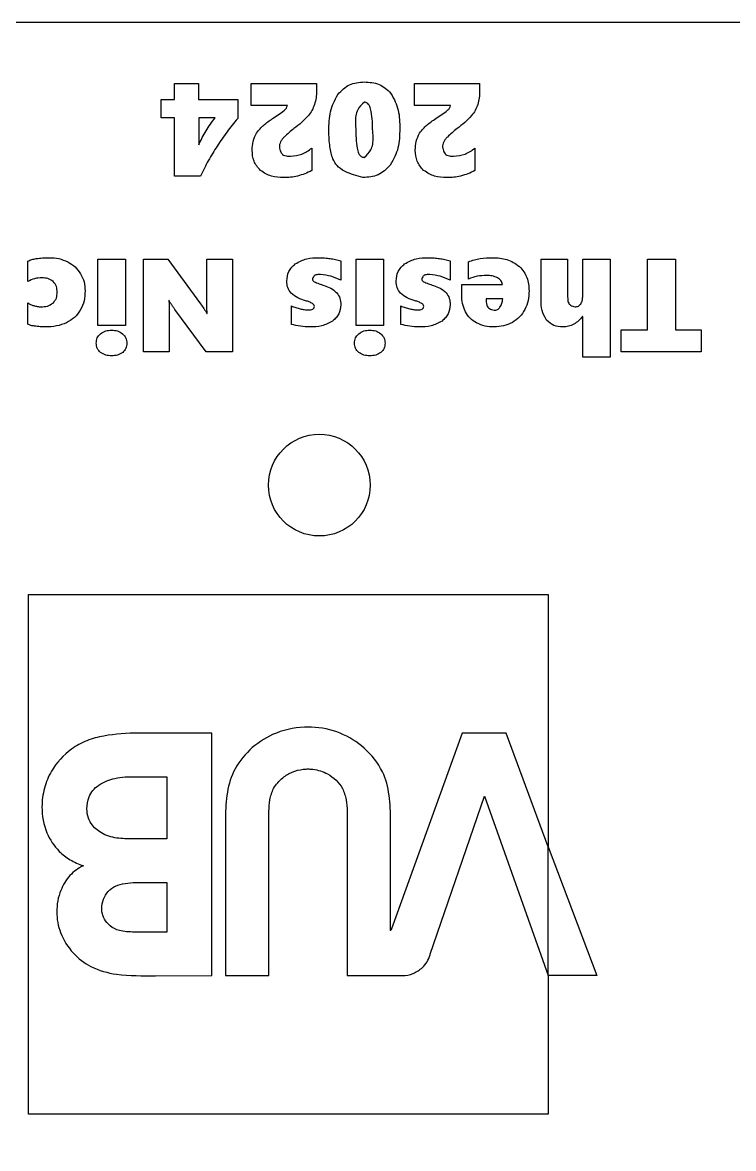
# Model space of a CAD drawing. Header units: millimetres. Extents: x -150 to 150, y -150 to 150.
# Drawn here: x -16 to 22.4, y 89.1 to 150 of the extents above; entities that cross this region are included whole.
import ezdxf

# ---------------------------------------------------------------- set-up
doc = ezdxf.new("R2010")
doc.units = ezdxf.units.MM
doc.layers.get('0').update_dxf_attribs({"linetype": 'CONTINUOUS'})

msp = doc.modelspace()

# ---------------------------------------------------------------- linework, layer by layer
for p, q in [((-7.833, 145.844), (-7.833, 146.701)), ((-7.833, 146.701), (-6.526, 146.701)), ((-6.526, 146.701), (-6.526, 145.844)), ((-3.678, 146.701), (-0.156, 146.701)), ((-3.678, 145.509), (-3.678, 146.701)), ((-0.156, 146.701), (-0.156, 146.3)), ((5.141, 146.701), (8.663, 146.701)), ((5.141, 145.509), (5.141, 146.701)), ((8.663, 146.701), (8.663, 146.3)), ((-8.545, 144.853), (-8.545, 145.844)), ((-8.545, 145.844), (-7.833, 145.844)), ((-6.526, 145.844), (-4.409, 145.844)), ((-4.409, 145.844), (-4.409, 144.815)), ((-1.725, 145.509), (-3.678, 145.509)), ((7.094, 145.509), (5.141, 145.509)), ((-7.837, 144.853), (-8.545, 144.853)), ((-7.837, 141.701), (-7.837, 144.853)), ((-5.64, 144.853), (-6.522, 144.853)), ((-6.522, 144.853), (-6.522, 143.389)), ((-0.407, 143.211), (-0.407, 141.994)), ((8.412, 143.211), (8.412, 141.994)), ((-6.418, 141.701), (-7.837, 141.701)), ((-15.761, 136.004), (-15.761, 137.102)), ((-9.508, 137.203), (-8.186, 137.203)), ((-9.508, 132.203), (-9.508, 137.203)), ((-8.186, 137.203), (-6.422, 134.791)), ((-6.087, 135.104), (-6.087, 137.203)), ((-6.087, 137.203), (-4.692, 137.203)), ((-4.692, 137.203), (-4.692, 132.203)), ((1.16, 137.123), (1.16, 136.081)), ((7.071, 137.123), (7.071, 136.081)), ((8.054, 136.133), (8.054, 137.074)), ((11.982, 137.203), (13.419, 137.203)), ((11.982, 135.01), (11.982, 137.203)), ((13.419, 137.203), (13.419, 135.167)), ((14.235, 135.174), (14.235, 137.203)), ((14.235, 137.203), (15.72, 137.203)), ((15.72, 137.203), (15.72, 131.917)), ((7.694, 135.84), (9.902, 135.84)), ((7.694, 135.282), (7.694, 135.84)), ((-15.761, 133.696), (-15.761, 134.853)), ((-8.12, 134.975), (-8.134, 134.975)), ((-6.115, 132.203), (-7.806, 134.498)), ((-1.511, 133.682), (-1.511, 134.682)), ((4.401, 133.682), (4.401, 134.682)), ((9.909, 135.062), (9.009, 135.062)), ((-8.113, 134.445), (-8.113, 132.203)), ((-6.08, 134.274), (-6.066, 134.274)), ((14.235, 134.118), (14.221, 134.118)), ((14.235, 131.917), (14.235, 134.118)), ((-8.113, 132.203), (-9.508, 132.203)), ((-4.692, 132.203), (-6.115, 132.203)), ((15.72, 131.917), (14.235, 131.917)), ((-5.803, 111.601), (-9.757, 111.601)), ((-5.805, 98.49), (-5.803, 111.601)), ((-0.612, 111.923), (-0.613, 111.923)), ((7.721, 111.596), (3.894, 101.013)), ((10.089, 111.596), (7.721, 111.596)), ((12.362, 105.442), (10.089, 111.596)), ((-0.613, 109.657), (-0.612, 109.657)), ((-0.612, 109.657), (-0.612, 109.657)), ((-9.916, 109.24), (-8.243, 109.239)), ((-8.243, 109.239), (-8.243, 105.886)), ((5.998, 99.643), (8.92, 108.18)), ((8.92, 108.18), (8.93, 108.18)), ((8.93, 108.18), (12.362, 98.49)), ((-2.726, 98.49), (-2.726, 107.354)), ((1.501, 107.354), (1.501, 98.49)), ((-5.073, 106.854), (-5.073, 98.49)), ((3.848, 100.931), (3.848, 106.854)), ((-8.243, 105.886), (-9.97, 105.886)), ((12.362, 102.835), (12.362, 105.442)), ((-9.366, 103.525), (-8.243, 103.528)), ((-8.243, 103.528), (-8.243, 100.843)), ((12.362, 101.097), (12.362, 102.835)), ((12.362, 98.49), (12.362, 101.097)), ((-8.243, 100.843), (-9.348, 100.845)), ((3.867, 100.931), (3.848, 100.931)), ((3.894, 101.013), (3.867, 100.931)), ((-8.851, 98.485), (-5.805, 98.49)), ((-5.073, 98.49), (-2.726, 98.49)), ((1.501, 98.49), (3.749, 98.49)), ((3.749, 98.49), (4.482, 98.49))]:
    msp.add_line(p, q)
msp.add_lwpolyline([(91.525, -150, 0.198912), (119.81, -138.284), (138.284, -119.81, 0.198912), (150, -91.525), (150, 91.525, 0.198912), (138.284, 119.81), (119.81, 138.284, 0.198912), (91.525, 150), (-91.525, 150, 0.198912), (-119.81, 138.284), (-138.284, 119.81, 0.198912), (-150, 91.525), (-150, -91.525, 0.198912), (-138.284, -119.81), (-119.81, -138.284, 0.198912), (-91.525, -150)], format="xyb", close=True)
for points in [[(-11.972, 137.203), (-10.486, 137.203), (-10.486, 133.633), (-11.972, 133.633)], [(1.985, 137.203), (3.471, 137.203), (3.471, 133.633), (1.985, 133.633)], [(16.315, 133.382), (17.731, 133.382), (17.731, 137.203), (19.244, 137.203), (19.244, 133.382), (20.642, 133.382), (20.642, 132.203), (16.315, 132.203)], [(12.362, 98.49), (12.362, 98.49), (12.362, 91), (-15.727, 91), (-15.727, 119.09), (12.362, 119.09), (12.362, 105.445), (15, 98.49)]]:
    msp.add_lwpolyline(points, close=True)
msp.add_circle((0, 125), 2.75)
for centre, radius, start, end in [((-0.611, 107.186), 4.737, 90.02272, 92.36627), ((-0.614, 107.185), 4.738, 87.634, 89.97749)]:
    msp.add_arc(centre, radius, start, end)
for points, knots in [([(1.002, 146.117), (1.209, 146.333), (1.391, 146.523), (1.871, 146.743), (2.152, 146.766), (2.433, 146.788)], [0, 0, 0, 0, 0.0895979, 0.0895979, 0.1789702, 0.1789702, 0.1789702, 0.1789702]), ([(2.433, 146.788), (2.711, 146.771), (2.989, 146.753), (3.473, 146.553), (3.653, 146.38), (3.872, 146.171)], [0, 0, 0, 0, 0.083502, 0.083502, 0.1675651, 0.1675651, 0.1675651, 0.1675651]), ([(-0.156, 146.3), (-0.159, 146.175), (-0.162, 146.05), (-0.196, 145.802), (-0.225, 145.693), (-0.261, 145.561)], [0, 0, 0, 0, 0.03760776, 0.03760776, 0.07548677, 0.07548677, 0.07548677, 0.07548677]), ([(0.512, 144.159), (0.52, 144.506), (0.528, 144.852), (0.683, 145.514), (0.82, 145.773), (1.002, 146.117)], [0, 0, 0, 0, 0.103862, 0.103862, 0.2099799, 0.2099799, 0.2099799, 0.2099799]), ([(3.872, 146.171), (4.053, 145.834), (4.186, 145.586), (4.336, 144.937), (4.342, 144.599), (4.347, 144.261)], [0, 0, 0, 0, 0.1149601, 0.1149601, 0.2267533, 0.2267533, 0.2267533, 0.2267533]), ([(8.663, 146.3), (8.66, 146.175), (8.657, 146.05), (8.623, 145.802), (8.594, 145.693), (8.558, 145.561)], [0, 0, 0, 0, 0.03760767, 0.03760767, 0.0754866, 0.0754866, 0.0754866, 0.0754866]), ([(-1.888, 145.263), (-1.85, 145.297), (-1.812, 145.332), (-1.754, 145.414), (-1.742, 145.453), (-1.725, 145.509)], [0, 0, 0, 0, 0.01535719, 0.01535719, 0.03159296, 0.03159296, 0.03159296, 0.03159296]), ([(-0.261, 145.561), (-0.304, 145.452), (-0.344, 145.35), (-0.454, 145.153), (-0.522, 145.063), (-0.591, 144.972)], [0, 0, 0, 0, 0.03522178, 0.03522178, 0.07042025, 0.07042025, 0.07042025, 0.07042025]), ([(2.433, 145.701), (2.283, 145.559), (2.156, 145.439), (2.019, 145.183), (1.986, 145.075), (1.926, 144.716), (1.951, 144.438), (1.976, 144.159)], [0, 0, 0, 0, 0.0619294, 0.0619294, 0.1010445, 0.1010445, 0.1888709, 0.1888709, 0.1888709, 0.1888709]), ([(2.77, 145.34), (2.743, 145.427), (2.715, 145.515), (2.642, 145.605), (2.616, 145.626), (2.536, 145.669), (2.485, 145.685), (2.433, 145.701)], [0, 0, 0, 0, 0.0275242, 0.0275242, 0.03944421, 0.03944421, 0.05391631, 0.05391631, 0.05391631, 0.05391631]), ([(6.932, 145.263), (6.97, 145.297), (7.008, 145.332), (7.066, 145.414), (7.077, 145.453), (7.094, 145.509)], [0, 0, 0, 0, 0.01535719, 0.01535719, 0.03159296, 0.03159296, 0.03159296, 0.03159296]), ([(8.558, 145.561), (8.516, 145.452), (8.476, 145.35), (8.366, 145.153), (8.297, 145.063), (8.229, 144.972)], [0, 0, 0, 0, 0.03522131, 0.03522131, 0.07041933, 0.07041933, 0.07041933, 0.07041933]), ([(-6.522, 143.389), (-6.385, 143.664), (-6.268, 143.9), (-5.972, 144.388), (-5.806, 144.621), (-5.64, 144.853)], [0, 0, 0, 0, 0.0922734, 0.0922734, 0.1841542, 0.1841542, 0.1841542, 0.1841542]), ([(-2.531, 144.804), (-2.42, 144.876), (-2.309, 144.947), (-2.086, 145.104), (-2.005, 145.169), (-1.888, 145.263)], [0, 0, 0, 0, 0.03955888, 0.03955888, 0.08198221, 0.08198221, 0.08198221, 0.08198221]), ([(-0.591, 144.972), (-0.729, 144.825), (-0.827, 144.72), (-1.095, 144.481), (-1.234, 144.372), (-1.373, 144.264)], [0, 0, 0, 0, 0.0605541, 0.0605541, 0.1186918, 0.1186918, 0.1186918, 0.1186918]), ([(2.876, 144.229), (2.876, 144.416), (2.875, 144.603), (2.842, 144.981), (2.812, 145.13), (2.77, 145.34)], [0, 0, 0, 0, 0.0560805, 0.0560805, 0.1145352, 0.1145352, 0.1145352, 0.1145352]), ([(6.289, 144.804), (6.399, 144.876), (6.51, 144.947), (6.733, 145.104), (6.815, 145.169), (6.932, 145.263)], [0, 0, 0, 0, 0.03955888, 0.03955888, 0.08198221, 0.08198221, 0.08198221, 0.08198221]), ([(8.229, 144.972), (8.091, 144.825), (7.993, 144.72), (7.725, 144.481), (7.585, 144.372), (7.446, 144.264)], [0, 0, 0, 0, 0.0605541, 0.0605541, 0.1186918, 0.1186918, 0.1186918, 0.1186918]), ([(-4.409, 144.815), (-4.621, 144.56), (-4.805, 144.339), (-5.175, 143.841), (-5.347, 143.584), (-5.52, 143.326)], [0, 0, 0, 0, 0.0995107, 0.0995107, 0.1986763, 0.1986763, 0.1986763, 0.1986763]), ([(-3.399, 144.02), (-3.26, 144.196), (-3.158, 144.325), (-2.861, 144.587), (-2.696, 144.696), (-2.531, 144.804)], [0, 0, 0, 0, 0.067346, 0.067346, 0.1328226, 0.1328226, 0.1328226, 0.1328226]), ([(-1.373, 144.264), (-1.464, 144.192), (-1.556, 144.121), (-1.739, 143.966), (-1.805, 143.903), (-1.902, 143.812)], [0, 0, 0, 0, 0.034786, 0.034786, 0.07205599, 0.07205599, 0.07205599, 0.07205599]), ([(2.419, 142.702), (2.568, 142.84), (2.695, 142.959), (2.832, 143.211), (2.864, 143.316), (2.926, 143.673), (2.901, 143.951), (2.876, 144.229)], [0, 0, 0, 0, 0.0608691, 0.0608691, 0.0991847, 0.0991847, 0.186587, 0.186587, 0.186587, 0.186587]), ([(4.347, 144.261), (4.339, 143.911), (4.33, 143.561), (4.167, 142.894), (4.024, 142.635), (3.833, 142.291)], [0, 0, 0, 0, 0.105013, 0.105013, 0.2122282, 0.2122282, 0.2122282, 0.2122282]), ([(5.42, 144.02), (5.56, 144.196), (5.662, 144.325), (5.959, 144.587), (6.124, 144.696), (6.289, 144.804)], [0, 0, 0, 0, 0.067346, 0.067346, 0.1328226, 0.1328226, 0.1328226, 0.1328226]), ([(7.446, 144.264), (7.355, 144.192), (7.264, 144.121), (7.081, 143.966), (7.014, 143.903), (6.918, 143.812)], [0, 0, 0, 0, 0.03478602, 0.03478602, 0.07205623, 0.07205623, 0.07205623, 0.07205623]), ([(-3.633, 143.103), (-3.626, 143.264), (-3.618, 143.425), (-3.542, 143.732), (-3.477, 143.864), (-3.399, 144.02)], [0, 0, 0, 0, 0.04840287, 0.04840287, 0.09704625, 0.09704625, 0.09704625, 0.09704625]), ([(-1.902, 143.812), (-1.939, 143.772), (-1.976, 143.731), (-2.042, 143.642), (-2.067, 143.599), (-2.097, 143.546)], [0, 0, 0, 0, 0.01663278, 0.01663278, 0.03340648, 0.03340648, 0.03340648, 0.03340648]), ([(2.346, 141.618), (2.01, 141.713), (1.675, 141.808), (1.191, 142.051), (1.055, 142.158), (0.861, 142.375), (0.788, 142.499), (0.65, 142.829), (0.601, 143.053), (0.535, 143.566), (0.524, 143.862), (0.512, 144.159)], [0, 0, 0, 0, 0.1046841, 0.1046841, 0.1808414, 0.1808414, 0.2560858, 0.2560858, 0.3676056, 0.3676056, 0.4987395, 0.4987395, 0.4987395, 0.4987395]), ([(1.976, 144.159), (1.977, 143.974), (1.977, 143.789), (2.01, 143.413), (2.039, 143.266), (2.081, 143.058)], [0, 0, 0, 0, 0.0556335, 0.0556335, 0.1136779, 0.1136779, 0.1136779, 0.1136779]), ([(5.187, 143.103), (5.194, 143.264), (5.201, 143.425), (5.277, 143.732), (5.343, 143.864), (5.42, 144.02)], [0, 0, 0, 0, 0.04840287, 0.04840287, 0.09704625, 0.09704625, 0.09704625, 0.09704625]), ([(6.918, 143.812), (6.881, 143.772), (6.843, 143.731), (6.777, 143.642), (6.753, 143.599), (6.723, 143.546)], [0, 0, 0, 0, 0.01663278, 0.01663278, 0.03340648, 0.03340648, 0.03340648, 0.03340648]), ([(-5.52, 143.326), (-5.685, 143.064), (-5.851, 142.802), (-6.152, 142.26), (-6.275, 142.001), (-6.418, 141.701)], [0, 0, 0, 0, 0.0929901, 0.0929901, 0.1863024, 0.1863024, 0.1863024, 0.1863024]), ([(-3.186, 142.008), (-3.334, 142.176), (-3.459, 142.32), (-3.605, 142.687), (-3.619, 142.895), (-3.633, 143.103)], [0, 0, 0, 0, 0.0670979, 0.0670979, 0.1339019, 0.1339019, 0.1339019, 0.1339019]), ([(-2.097, 143.546), (-2.116, 143.5), (-2.135, 143.457), (-2.156, 143.364), (-2.159, 143.315), (-2.161, 143.267)], [0, 0, 0, 0, 0.01481481, 0.01481481, 0.02962667, 0.02962667, 0.02962667, 0.02962667]), ([(-2.161, 143.267), (-2.142, 143.178), (-2.122, 143.088), (-2.072, 142.97), (-2.049, 142.931), (-2.001, 142.881), (-1.974, 142.859), (-1.886, 142.817), (-1.835, 142.802), (-1.711, 142.78), (-1.636, 142.774), (-1.562, 142.768)], [0, 0, 0, 0, 0.02739141, 0.02739141, 0.04326947, 0.04326947, 0.05257334, 0.05257334, 0.06249327, 0.06249327, 0.07497873, 0.07497873, 0.07497873, 0.07497873]), ([(-1.562, 142.768), (-1.336, 142.792), (-1.138, 142.812), (-0.754, 142.962), (-0.581, 143.087), (-0.407, 143.211)], [0, 0, 0, 0, 0.0679154, 0.0679154, 0.1356494, 0.1356494, 0.1356494, 0.1356494]), ([(2.081, 143.058), (2.108, 142.972), (2.135, 142.886), (2.207, 142.797), (2.233, 142.776), (2.313, 142.734), (2.366, 142.718), (2.419, 142.702)], [0, 0, 0, 0, 0.02698198, 0.02698198, 0.03899539, 0.03899539, 0.05456035, 0.05456035, 0.05456035, 0.05456035]), ([(5.633, 142.008), (5.486, 142.176), (5.36, 142.32), (5.215, 142.687), (5.201, 142.895), (5.187, 143.103)], [0, 0, 0, 0, 0.0670979, 0.0670979, 0.1339019, 0.1339019, 0.1339019, 0.1339019]), ([(6.723, 143.546), (6.703, 143.5), (6.685, 143.457), (6.663, 143.364), (6.661, 143.315), (6.658, 143.267)], [0, 0, 0, 0, 0.01481481, 0.01481481, 0.02962667, 0.02962667, 0.02962667, 0.02962667]), ([(6.658, 143.267), (6.678, 143.178), (6.697, 143.088), (6.748, 142.97), (6.771, 142.931), (6.819, 142.881), (6.846, 142.859), (6.933, 142.817), (6.985, 142.802), (7.109, 142.78), (7.183, 142.774), (7.258, 142.768)], [0, 0, 0, 0, 0.02739097, 0.02739097, 0.04326894, 0.04326894, 0.05257289, 0.05257289, 0.06249271, 0.06249271, 0.07497929, 0.07497929, 0.07497929, 0.07497929]), ([(7.258, 142.768), (7.483, 142.792), (7.681, 142.812), (8.065, 142.962), (8.239, 143.087), (8.412, 143.211)], [0, 0, 0, 0, 0.0679149, 0.0679149, 0.1356484, 0.1356484, 0.1356484, 0.1356484]), ([(-1.924, 141.618), (-2.153, 141.627), (-2.382, 141.636), (-2.807, 141.761), (-2.974, 141.869), (-3.186, 142.008)], [0, 0, 0, 0, 0.0686644, 0.0686644, 0.1382145, 0.1382145, 0.1382145, 0.1382145]), ([(-0.407, 141.994), (-0.533, 141.934), (-0.658, 141.874), (-0.917, 141.775), (-1.038, 141.741), (-1.183, 141.701)], [0, 0, 0, 0, 0.04163335, 0.04163335, 0.08350964, 0.08350964, 0.08350964, 0.08350964]), ([(3.833, 142.291), (3.615, 142.072), (3.424, 141.882), (2.925, 141.662), (2.636, 141.64), (2.346, 141.618)], [0, 0, 0, 0, 0.092613, 0.092613, 0.1849454, 0.1849454, 0.1849454, 0.1849454]), ([(6.895, 141.618), (6.667, 141.627), (6.438, 141.636), (6.012, 141.761), (5.846, 141.869), (5.633, 142.008)], [0, 0, 0, 0, 0.0686644, 0.0686644, 0.1382145, 0.1382145, 0.1382145, 0.1382145]), ([(8.412, 141.994), (8.287, 141.934), (8.162, 141.874), (7.903, 141.775), (7.781, 141.741), (7.636, 141.701)], [0, 0, 0, 0, 0.04163333, 0.04163333, 0.08350968, 0.08350968, 0.08350968, 0.08350968]), ([(-1.183, 141.701), (-1.307, 141.676), (-1.428, 141.652), (-1.675, 141.624), (-1.799, 141.621), (-1.924, 141.618)], [0, 0, 0, 0, 0.03788675, 0.03788675, 0.07577038, 0.07577038, 0.07577038, 0.07577038]), ([(7.636, 141.701), (7.512, 141.676), (7.392, 141.652), (7.145, 141.624), (7.02, 141.621), (6.895, 141.618)], [0, 0, 0, 0, 0.03788675, 0.03788675, 0.07577038, 0.07577038, 0.07577038, 0.07577038]), ([(-15.761, 137.102), (-15.679, 137.14), (-15.62, 137.166), (-15.467, 137.211), (-15.389, 137.225), (-15.311, 137.238)], [0, 0, 0, 0, 0.02704861, 0.02704861, 0.05312793, 0.05312793, 0.05312793, 0.05312793]), ([(-15.311, 137.238), (-15.183, 137.256), (-15.077, 137.271), (-14.84, 137.288), (-14.722, 137.289), (-14.603, 137.291)], [0, 0, 0, 0, 0.03884651, 0.03884651, 0.0774185, 0.0774185, 0.0774185, 0.0774185]), ([(-14.603, 137.291), (-14.428, 137.283), (-14.253, 137.275), (-13.916, 137.2), (-13.764, 137.135), (-13.594, 137.062)], [0, 0, 0, 0, 0.0526028, 0.0526028, 0.1053061, 0.1053061, 0.1053061, 0.1053061]), ([(-13.594, 137.062), (-13.456, 136.98), (-13.318, 136.898), (-13.088, 136.685), (-12.999, 136.557), (-12.905, 136.422)], [0, 0, 0, 0, 0.04809075, 0.04809075, 0.09619417, 0.09619417, 0.09619417, 0.09619417]), ([(-1.762, 136.018), (-1.745, 136.204), (-1.727, 136.39), (-1.616, 136.619), (-1.566, 136.69), (-1.433, 136.835), (-1.366, 136.896), (-1.3, 136.958)], [0, 0, 0, 0, 0.0561196, 0.0561196, 0.0817976, 0.0817976, 0.1023758, 0.1023758, 0.1023758, 0.1023758]), ([(-1.3, 136.958), (-1.075, 137.078), (-0.902, 137.171), (-0.468, 137.277), (-0.24, 137.284), (-0.012, 137.291)], [0, 0, 0, 0, 0.0765034, 0.0765034, 0.151779, 0.151779, 0.151779, 0.151779]), ([(-0.012, 137.291), (0.1, 137.287), (0.186, 137.285), (0.385, 137.268), (0.484, 137.255), (0.583, 137.242)], [0, 0, 0, 0, 0.0334629, 0.0334629, 0.0663977, 0.0663977, 0.0663977, 0.0663977]), ([(0.583, 137.242), (0.68, 137.228), (0.778, 137.213), (0.972, 137.174), (1.053, 137.152), (1.16, 137.123)], [0, 0, 0, 0, 0.02951246, 0.02951246, 0.05956237, 0.05956237, 0.05956237, 0.05956237]), ([(4.149, 136.018), (4.167, 136.204), (4.184, 136.39), (4.296, 136.619), (4.345, 136.69), (4.479, 136.835), (4.545, 136.896), (4.611, 136.958)], [0, 0, 0, 0, 0.0561196, 0.0561196, 0.0817976, 0.0817976, 0.1023758, 0.1023758, 0.1023758, 0.1023758]), ([(4.611, 136.958), (4.836, 137.078), (5.009, 137.171), (5.444, 137.277), (5.672, 137.284), (5.9, 137.291)], [0, 0, 0, 0, 0.0765034, 0.0765034, 0.151779, 0.151779, 0.151779, 0.151779]), ([(5.9, 137.291), (6.011, 137.287), (6.097, 137.285), (6.297, 137.268), (6.396, 137.255), (6.494, 137.242)], [0, 0, 0, 0, 0.0334629, 0.0334629, 0.0663977, 0.0663977, 0.0663977, 0.0663977]), ([(6.494, 137.242), (6.592, 137.228), (6.689, 137.213), (6.883, 137.174), (6.965, 137.152), (7.071, 137.123)], [0, 0, 0, 0, 0.02951247, 0.02951247, 0.05956253, 0.05956253, 0.05956253, 0.05956253]), ([(8.054, 137.074), (8.288, 137.149), (8.478, 137.209), (8.917, 137.279), (9.141, 137.285), (9.365, 137.291)], [0, 0, 0, 0, 0.0738133, 0.0738133, 0.146971, 0.146971, 0.146971, 0.146971]), ([(9.365, 137.291), (9.63, 137.278), (9.896, 137.266), (10.385, 137.113), (10.578, 136.979), (10.819, 136.813)], [0, 0, 0, 0, 0.0797743, 0.0797743, 0.1603734, 0.1603734, 0.1603734, 0.1603734]), ([(-12.905, 136.422), (-12.83, 136.272), (-12.76, 136.131), (-12.68, 135.823), (-12.67, 135.661), (-12.661, 135.498)], [0, 0, 0, 0, 0.0503918, 0.0503918, 0.1007514, 0.1007514, 0.1007514, 0.1007514]), ([(0.058, 136.374), (-0.032, 136.377), (-0.122, 136.38), (-0.229, 136.345), (-0.252, 136.331), (-0.29, 136.299), (-0.306, 136.279), (-0.342, 136.224), (-0.36, 136.185), (-0.378, 136.147)], [0, 0, 0, 0, 0.02705959, 0.02705959, 0.03965423, 0.03965423, 0.05353939, 0.05353939, 0.0751445, 0.0751445, 0.0751445, 0.0751445]), ([(1.16, 136.081), (0.983, 136.156), (0.806, 136.232), (0.435, 136.335), (0.275, 136.351), (0.058, 136.374)], [0, 0, 0, 0, 0.0577088, 0.0577088, 0.1168267, 0.1168267, 0.1168267, 0.1168267]), ([(5.97, 136.374), (5.879, 136.377), (5.789, 136.38), (5.683, 136.345), (5.659, 136.331), (5.622, 136.299), (5.606, 136.279), (5.57, 136.224), (5.552, 136.185), (5.534, 136.147)], [0, 0, 0, 0, 0.02705959, 0.02705959, 0.03965423, 0.03965423, 0.05353939, 0.05353939, 0.0751445, 0.0751445, 0.0751445, 0.0751445]), ([(7.071, 136.081), (6.895, 136.156), (6.718, 136.232), (6.347, 136.335), (6.186, 136.351), (5.97, 136.374)], [0, 0, 0, 0, 0.0577088, 0.0577088, 0.1168267, 0.1168267, 0.1168267, 0.1168267]), ([(9.037, 136.332), (8.868, 136.324), (8.699, 136.316), (8.371, 136.25), (8.215, 136.192), (8.054, 136.133)], [0, 0, 0, 0, 0.0507512, 0.0507512, 0.1015081, 0.1015081, 0.1015081, 0.1015081]), ([(9.637, 136.201), (9.53, 136.248), (9.447, 136.284), (9.246, 136.326), (9.141, 136.329), (9.037, 136.332)], [0, 0, 0, 0, 0.03489129, 0.03489129, 0.06928764, 0.06928764, 0.06928764, 0.06928764]), ([(10.819, 136.813), (10.99, 136.609), (11.136, 136.435), (11.305, 135.994), (11.322, 135.746), (11.338, 135.498)], [0, 0, 0, 0, 0.0798877, 0.0798877, 0.1594369, 0.1594369, 0.1594369, 0.1594369]), ([(-14.997, 136.203), (-15.131, 136.195), (-15.265, 136.187), (-15.52, 136.121), (-15.638, 136.063), (-15.761, 136.004)], [0, 0, 0, 0, 0.04022805, 0.04022805, 0.08046216, 0.08046216, 0.08046216, 0.08046216]), ([(-14.389, 135.999), (-14.489, 136.069), (-14.57, 136.126), (-14.774, 136.192), (-14.886, 136.197), (-14.997, 136.203)], [0, 0, 0, 0, 0.03661595, 0.03661595, 0.07292593, 0.07292593, 0.07292593, 0.07292593]), ([(-14.167, 135.425), (-14.174, 135.533), (-14.18, 135.641), (-14.252, 135.833), (-14.314, 135.909), (-14.389, 135.999)], [0, 0, 0, 0, 0.03239003, 0.03239003, 0.06497586, 0.06497586, 0.06497586, 0.06497586]), ([(-1.525, 135.373), (-1.601, 135.474), (-1.668, 135.563), (-1.746, 135.779), (-1.754, 135.899), (-1.762, 136.018)], [0, 0, 0, 0, 0.03800023, 0.03800023, 0.07590547, 0.07590547, 0.07590547, 0.07590547]), ([(-0.378, 136.147), (-0.372, 136.116), (-0.367, 136.086), (-0.345, 136.048), (-0.335, 136.037), (-0.31, 136.015), (-0.293, 136.003), (-0.277, 135.992)], [0, 0, 0, 0, 0.00935551, 0.00935551, 0.014112, 0.014112, 0.02039934, 0.02039934, 0.02039934, 0.02039934]), ([(-0.277, 135.992), (-0.181, 135.947), (-0.114, 135.917), (0.073, 135.846), (0.163, 135.817), (0.253, 135.788)], [0, 0, 0, 0, 0.03174474, 0.03174474, 0.06036037, 0.06036037, 0.06036037, 0.06036037]), ([(0.253, 135.788), (0.382, 135.744), (0.51, 135.7), (0.744, 135.569), (0.83, 135.492), (0.944, 135.39)], [0, 0, 0, 0, 0.04070046, 0.04070046, 0.0821792, 0.0821792, 0.0821792, 0.0821792]), ([(4.387, 135.373), (4.31, 135.474), (4.243, 135.563), (4.166, 135.779), (4.158, 135.899), (4.149, 136.018)], [0, 0, 0, 0, 0.03800023, 0.03800023, 0.07590547, 0.07590547, 0.07590547, 0.07590547]), ([(5.534, 136.147), (5.539, 136.116), (5.544, 136.086), (5.567, 136.048), (5.577, 136.037), (5.602, 136.015), (5.618, 136.003), (5.635, 135.992)], [0, 0, 0, 0, 0.00935307, 0.00935307, 0.01410794, 0.01410794, 0.02039594, 0.02039594, 0.02039594, 0.02039594]), ([(5.635, 135.992), (5.731, 135.947), (5.798, 135.917), (5.984, 135.846), (6.075, 135.817), (6.165, 135.788)], [0, 0, 0, 0, 0.03174512, 0.03174512, 0.06036124, 0.06036124, 0.06036124, 0.06036124]), ([(6.165, 135.788), (6.293, 135.744), (6.422, 135.7), (6.656, 135.569), (6.742, 135.492), (6.855, 135.39)], [0, 0, 0, 0, 0.04070055, 0.04070055, 0.0821795, 0.0821795, 0.0821795, 0.0821795]), ([(9.902, 135.84), (9.878, 135.92), (9.857, 135.991), (9.767, 136.111), (9.702, 136.156), (9.637, 136.201)], [0, 0, 0, 0, 0.02504555, 0.02504555, 0.05003954, 0.05003954, 0.05003954, 0.05003954]), ([(-14.392, 134.841), (-14.316, 134.933), (-14.253, 135.01), (-14.18, 135.206), (-14.174, 135.315), (-14.167, 135.425)], [0, 0, 0, 0, 0.03573056, 0.03573056, 0.07124175, 0.07124175, 0.07124175, 0.07124175]), ([(-12.661, 135.498), (-12.669, 135.314), (-12.677, 135.13), (-12.762, 134.778), (-12.835, 134.626), (-12.921, 134.447)], [0, 0, 0, 0, 0.0552986, 0.0552986, 0.1108414, 0.1108414, 0.1108414, 0.1108414]), ([(-6.066, 134.274), (-6.073, 134.424), (-6.079, 134.55), (-6.086, 134.828), (-6.086, 134.966), (-6.087, 135.104)], [0, 0, 0, 0, 0.04495893, 0.04495893, 0.08968032, 0.08968032, 0.08968032, 0.08968032]), ([(-0.74, 134.961), (-0.884, 135.006), (-1.028, 135.051), (-1.295, 135.186), (-1.393, 135.265), (-1.525, 135.373)], [0, 0, 0, 0, 0.04517804, 0.04517804, 0.09155538, 0.09155538, 0.09155538, 0.09155538]), ([(0.944, 135.39), (1.016, 135.285), (1.076, 135.197), (1.147, 134.981), (1.153, 134.863), (1.16, 134.745)], [0, 0, 0, 0, 0.03811517, 0.03811517, 0.07604326, 0.07604326, 0.07604326, 0.07604326]), ([(5.171, 134.961), (5.027, 135.006), (4.883, 135.051), (4.616, 135.186), (4.519, 135.265), (4.387, 135.373)], [0, 0, 0, 0, 0.04517804, 0.04517804, 0.09155538, 0.09155538, 0.09155538, 0.09155538]), ([(6.855, 135.39), (6.927, 135.285), (6.988, 135.197), (7.058, 134.981), (7.065, 134.863), (7.071, 134.745)], [0, 0, 0, 0, 0.03811517, 0.03811517, 0.07604326, 0.07604326, 0.07604326, 0.07604326]), ([(7.898, 134.369), (7.832, 134.525), (7.774, 134.66), (7.708, 134.965), (7.701, 135.124), (7.694, 135.282)], [0, 0, 0, 0, 0.0509603, 0.0509603, 0.1017347, 0.1017347, 0.1017347, 0.1017347]), ([(11.338, 135.498), (11.331, 135.322), (11.323, 135.146), (11.248, 134.807), (11.184, 134.656), (11.11, 134.484)], [0, 0, 0, 0, 0.052882, 0.052882, 0.1059139, 0.1059139, 0.1059139, 0.1059139]), ([(13.419, 135.167), (13.424, 135.067), (13.43, 134.967), (13.467, 134.847), (13.484, 134.812), (13.523, 134.763), (13.544, 134.742), (13.648, 134.679), (13.737, 134.656), (13.827, 134.634)], [0, 0, 0, 0, 0.03011379, 0.03011379, 0.0434474, 0.0434474, 0.05165883, 0.05165883, 0.06717261, 0.06717261, 0.06717261, 0.06717261]), ([(14.13, 134.785), (14.166, 134.852), (14.195, 134.906), (14.229, 135.036), (14.232, 135.105), (14.235, 135.174)], [0, 0, 0, 0, 0.02262187, 0.02262187, 0.04506545, 0.04506545, 0.04506545, 0.04506545]), ([(-15.761, 134.853), (-15.704, 134.816), (-15.662, 134.788), (-15.553, 134.738), (-15.497, 134.719), (-15.44, 134.7)], [0, 0, 0, 0, 0.02020755, 0.02020755, 0.04002002, 0.04002002, 0.04002002, 0.04002002]), ([(-15.44, 134.7), (-15.377, 134.682), (-15.313, 134.663), (-15.184, 134.641), (-15.124, 134.637), (-15.053, 134.634)], [0, 0, 0, 0, 0.01976713, 0.01976713, 0.03963567, 0.03963567, 0.03963567, 0.03963567]), ([(-15.053, 134.634), (-14.933, 134.638), (-14.812, 134.642), (-14.589, 134.708), (-14.503, 134.766), (-14.392, 134.841)], [0, 0, 0, 0, 0.03609408, 0.03609408, 0.07275645, 0.07275645, 0.07275645, 0.07275645]), ([(-8.134, 134.975), (-8.125, 134.875), (-8.119, 134.804), (-8.113, 134.622), (-8.113, 134.534), (-8.113, 134.445)], [0, 0, 0, 0, 0.03035205, 0.03035205, 0.05893929, 0.05893929, 0.05893929, 0.05893929]), ([(-8.059, 134.864), (-8.07, 134.882), (-8.081, 134.9), (-8.102, 134.937), (-8.11, 134.954), (-8.12, 134.975)], [0, 0, 0, 0, 0.00637075, 0.00637075, 0.01281873, 0.01281873, 0.01281873, 0.01281873]), ([(-7.973, 134.735), (-7.988, 134.756), (-8.002, 134.777), (-8.031, 134.82), (-8.044, 134.841), (-8.059, 134.864)], [0, 0, 0, 0, 0.00773697, 0.00773697, 0.01547916, 0.01547916, 0.01547916, 0.01547916]), ([(-7.883, 134.606), (-7.898, 134.627), (-7.913, 134.648), (-7.944, 134.691), (-7.958, 134.713), (-7.973, 134.735)], [0, 0, 0, 0, 0.0080206, 0.0080206, 0.01603991, 0.01603991, 0.01603991, 0.01603991]), ([(-7.806, 134.498), (-7.82, 134.518), (-7.831, 134.534), (-7.857, 134.57), (-7.87, 134.588), (-7.883, 134.606)], [0, 0, 0, 0, 0.00736278, 0.00736278, 0.01463767, 0.01463767, 0.01463767, 0.01463767]), ([(-6.422, 134.791), (-6.361, 134.707), (-6.301, 134.623), (-6.186, 134.45), (-6.139, 134.372), (-6.08, 134.274)], [0, 0, 0, 0, 0.03097217, 0.03097217, 0.06222315, 0.06222315, 0.06222315, 0.06222315]), ([(-1.511, 134.682), (-1.428, 134.65), (-1.354, 134.62), (-1.193, 134.568), (-1.112, 134.547), (-1.03, 134.526)], [0, 0, 0, 0, 0.02665312, 0.02665312, 0.05326207, 0.05326207, 0.05326207, 0.05326207]), ([(-1.03, 134.526), (-0.957, 134.509), (-0.885, 134.492), (-0.737, 134.471), (-0.674, 134.467), (-0.59, 134.463)], [0, 0, 0, 0, 0.02227652, 0.02227652, 0.04494506, 0.04494506, 0.04494506, 0.04494506]), ([(-0.364, 134.811), (-0.433, 134.847), (-0.48, 134.872), (-0.611, 134.922), (-0.675, 134.942), (-0.74, 134.961)], [0, 0, 0, 0, 0.0231959, 0.0231959, 0.0448659, 0.0448659, 0.0448659, 0.0448659]), ([(-0.59, 134.463), (-0.55, 134.464), (-0.509, 134.465), (-0.431, 134.48), (-0.399, 134.494), (-0.357, 134.512)], [0, 0, 0, 0, 0.01215999, 0.01215999, 0.02451922, 0.02451922, 0.02451922, 0.02451922]), ([(-0.27, 134.648), (-0.275, 134.683), (-0.279, 134.715), (-0.303, 134.756), (-0.314, 134.768), (-0.337, 134.79), (-0.351, 134.801), (-0.364, 134.811)], [0, 0, 0, 0, 0.01074147, 0.01074147, 0.01623846, 0.01623846, 0.0218362, 0.0218362, 0.0218362, 0.0218362]), ([(-0.357, 134.512), (-0.332, 134.528), (-0.308, 134.545), (-0.288, 134.575), (-0.283, 134.586), (-0.274, 134.616), (-0.272, 134.632), (-0.27, 134.648)], [0, 0, 0, 0, 0.00883539, 0.00883539, 0.01206474, 0.01206474, 0.01500067, 0.01500067, 0.01500067, 0.01500067]), ([(1.16, 134.745), (1.142, 134.571), (1.124, 134.397), (1.014, 134.177), (0.963, 134.11), (0.844, 133.983), (0.782, 133.926), (0.719, 133.868)], [0, 0, 0, 0, 0.0525255, 0.0525255, 0.0788397, 0.0788397, 0.1028095, 0.1028095, 0.1028095, 0.1028095]), ([(4.401, 134.682), (4.483, 134.65), (4.557, 134.62), (4.718, 134.568), (4.8, 134.547), (4.882, 134.526)], [0, 0, 0, 0, 0.02665244, 0.02665244, 0.05326076, 0.05326076, 0.05326076, 0.05326076]), ([(4.882, 134.526), (4.954, 134.509), (5.026, 134.492), (5.174, 134.471), (5.238, 134.467), (5.321, 134.463)], [0, 0, 0, 0, 0.02227652, 0.02227652, 0.04494506, 0.04494506, 0.04494506, 0.04494506]), ([(5.548, 134.811), (5.479, 134.847), (5.431, 134.872), (5.301, 134.922), (5.236, 134.942), (5.171, 134.961)], [0, 0, 0, 0, 0.02319583, 0.02319583, 0.04486554, 0.04486554, 0.04486554, 0.04486554]), ([(5.321, 134.463), (5.362, 134.464), (5.402, 134.465), (5.481, 134.48), (5.513, 134.494), (5.555, 134.512)], [0, 0, 0, 0, 0.01215999, 0.01215999, 0.02451922, 0.02451922, 0.02451922, 0.02451922]), ([(5.642, 134.648), (5.637, 134.683), (5.633, 134.715), (5.609, 134.756), (5.598, 134.768), (5.574, 134.79), (5.561, 134.801), (5.548, 134.811)], [0, 0, 0, 0, 0.01074202, 0.01074202, 0.01623852, 0.01623852, 0.02183738, 0.02183738, 0.02183738, 0.02183738]), ([(5.555, 134.512), (5.579, 134.528), (5.603, 134.545), (5.624, 134.575), (5.629, 134.586), (5.637, 134.616), (5.639, 134.632), (5.642, 134.648)], [0, 0, 0, 0, 0.00883539, 0.00883539, 0.01206474, 0.01206474, 0.01500067, 0.01500067, 0.01500067, 0.01500067]), ([(7.071, 134.745), (7.053, 134.571), (7.035, 134.397), (6.925, 134.177), (6.874, 134.11), (6.756, 133.983), (6.693, 133.926), (6.63, 133.868)], [0, 0, 0, 0, 0.0525253, 0.0525253, 0.0788399, 0.0788399, 0.1028074, 0.1028074, 0.1028074, 0.1028074]), ([(9.009, 135.062), (9.013, 134.945), (9.018, 134.827), (9.061, 134.689), (9.079, 134.649), (9.123, 134.594), (9.147, 134.57), (9.262, 134.5), (9.357, 134.473), (9.452, 134.445)], [0, 0, 0, 0, 0.03529551, 0.03529551, 0.05046096, 0.05046096, 0.05976305, 0.05976305, 0.07636749, 0.07636749, 0.07636749, 0.07636749]), ([(9.452, 134.445), (9.518, 134.454), (9.576, 134.462), (9.679, 134.519), (9.721, 134.567), (9.762, 134.614)], [0, 0, 0, 0, 0.02004412, 0.02004412, 0.0400334, 0.0400334, 0.0400334, 0.0400334]), ([(9.762, 134.614), (9.807, 134.691), (9.843, 134.752), (9.891, 134.903), (9.9, 134.983), (9.909, 135.062)], [0, 0, 0, 0, 0.02656143, 0.02656143, 0.05286713, 0.05286713, 0.05286713, 0.05286713]), ([(12.286, 133.917), (12.174, 134.106), (12.089, 134.249), (11.993, 134.619), (11.988, 134.815), (11.982, 135.01)], [0, 0, 0, 0, 0.0658968, 0.0658968, 0.1305149, 0.1305149, 0.1305149, 0.1305149]), ([(13.827, 134.634), (13.887, 134.639), (13.948, 134.645), (14.021, 134.681), (14.043, 134.696), (14.09, 134.741), (14.11, 134.763), (14.13, 134.785)], [0, 0, 0, 0, 0.01824033, 0.01824033, 0.02619935, 0.02619935, 0.03269623, 0.03269623, 0.03269623, 0.03269623]), ([(-12.921, 134.447), (-13.021, 134.304), (-13.117, 134.168), (-13.364, 133.945), (-13.513, 133.861), (-13.662, 133.778)], [0, 0, 0, 0, 0.0524189, 0.0524189, 0.1048207, 0.1048207, 0.1048207, 0.1048207]), ([(8.496, 133.762), (8.374, 133.84), (8.251, 133.919), (8.052, 134.121), (7.976, 134.244), (7.898, 134.369)], [0, 0, 0, 0, 0.04367917, 0.04367917, 0.08736076, 0.08736076, 0.08736076, 0.08736076]), ([(11.11, 134.484), (11.021, 134.341), (10.936, 134.203), (10.71, 133.974), (10.572, 133.885), (10.433, 133.795)], [0, 0, 0, 0, 0.0503449, 0.0503449, 0.1006812, 0.1006812, 0.1006812, 0.1006812]), ([(13.168, 133.546), (12.999, 133.557), (12.829, 133.568), (12.533, 133.689), (12.42, 133.793), (12.286, 133.917)], [0, 0, 0, 0, 0.0508493, 0.0508493, 0.1019696, 0.1019696, 0.1019696, 0.1019696]), ([(14.221, 134.118), (14.156, 134.033), (14.09, 133.949), (13.936, 133.807), (13.849, 133.753), (13.755, 133.694)], [0, 0, 0, 0, 0.03197052, 0.03197052, 0.06396479, 0.06396479, 0.06396479, 0.06396479]), ([(-15.403, 133.591), (-15.466, 133.601), (-15.528, 133.61), (-15.652, 133.644), (-15.697, 133.665), (-15.761, 133.696)], [0, 0, 0, 0, 0.01884953, 0.01884953, 0.0392318, 0.0392318, 0.0392318, 0.0392318]), ([(-14.778, 133.546), (-14.882, 133.547), (-14.987, 133.548), (-15.196, 133.563), (-15.291, 133.576), (-15.403, 133.591)], [0, 0, 0, 0, 0.03143451, 0.03143451, 0.06303506, 0.06303506, 0.06303506, 0.06303506]), ([(-13.662, 133.778), (-13.854, 133.702), (-14.019, 133.636), (-14.392, 133.561), (-14.585, 133.553), (-14.778, 133.546)], [0, 0, 0, 0, 0.0619091, 0.0619091, 0.1235927, 0.1235927, 0.1235927, 0.1235927]), ([(-11.83, 133.18), (-11.732, 133.245), (-11.649, 133.3), (-11.448, 133.364), (-11.338, 133.369), (-11.229, 133.375)], [0, 0, 0, 0, 0.03563117, 0.03563117, 0.07104052, 0.07104052, 0.07104052, 0.07104052]), ([(-11.229, 133.375), (-11.12, 133.368), (-11.012, 133.362), (-10.813, 133.296), (-10.73, 133.239), (-10.635, 133.173)], [0, 0, 0, 0, 0.03263579, 0.03263579, 0.06539356, 0.06539356, 0.06539356, 0.06539356]), ([(-0.521, 133.546), (-0.698, 133.553), (-0.855, 133.559), (-1.185, 133.605), (-1.348, 133.643), (-1.511, 133.682)], [0, 0, 0, 0, 0.0532737, 0.0532737, 0.1064137, 0.1064137, 0.1064137, 0.1064137]), ([(0.719, 133.868), (0.503, 133.751), (0.337, 133.661), (-0.081, 133.559), (-0.301, 133.552), (-0.521, 133.546)], [0, 0, 0, 0, 0.0737508, 0.0737508, 0.1462751, 0.1462751, 0.1462751, 0.1462751]), ([(2.126, 133.18), (2.225, 133.245), (2.308, 133.3), (2.509, 133.364), (2.619, 133.369), (2.728, 133.375)], [0, 0, 0, 0, 0.03563064, 0.03563064, 0.07103956, 0.07103956, 0.07103956, 0.07103956]), ([(2.728, 133.375), (2.836, 133.368), (2.945, 133.362), (3.144, 133.296), (3.227, 133.239), (3.322, 133.173)], [0, 0, 0, 0, 0.03263579, 0.03263579, 0.06539356, 0.06539356, 0.06539356, 0.06539356]), ([(5.391, 133.546), (5.213, 133.553), (5.057, 133.559), (4.726, 133.605), (4.563, 133.643), (4.401, 133.682)], [0, 0, 0, 0, 0.0532737, 0.0532737, 0.1064137, 0.1064137, 0.1064137, 0.1064137]), ([(6.63, 133.868), (6.414, 133.751), (6.248, 133.661), (5.83, 133.559), (5.61, 133.552), (5.391, 133.546)], [0, 0, 0, 0, 0.0737508, 0.0737508, 0.1462751, 0.1462751, 0.1462751, 0.1462751]), ([(9.445, 133.546), (9.28, 133.552), (9.115, 133.559), (8.797, 133.629), (8.66, 133.69), (8.496, 133.762)], [0, 0, 0, 0, 0.0495422, 0.0495422, 0.09935256, 0.09935256, 0.09935256, 0.09935256]), ([(10.433, 133.795), (10.273, 133.719), (10.12, 133.648), (9.791, 133.565), (9.618, 133.555), (9.445, 133.546)], [0, 0, 0, 0, 0.0532578, 0.0532578, 0.1064958, 0.1064958, 0.1064958, 0.1064958]), ([(13.755, 133.694), (13.662, 133.65), (13.569, 133.607), (13.373, 133.558), (13.27, 133.552), (13.168, 133.546)], [0, 0, 0, 0, 0.03096795, 0.03096795, 0.06193562, 0.06193562, 0.06193562, 0.06193562]), ([(-12.059, 132.671), (-12.05, 132.769), (-12.041, 132.867), (-11.965, 133.037), (-11.9, 133.106), (-11.83, 133.18)], [0, 0, 0, 0, 0.02952759, 0.02952759, 0.05906417, 0.05906417, 0.05906417, 0.05906417]), ([(-11.83, 132.174), (-11.899, 132.244), (-11.965, 132.312), (-12.041, 132.478), (-12.05, 132.574), (-12.059, 132.671)], [0, 0, 0, 0, 0.02948751, 0.02948751, 0.05897001, 0.05897001, 0.05897001, 0.05897001]), ([(-10.635, 133.173), (-10.567, 133.102), (-10.5, 133.031), (-10.423, 132.864), (-10.413, 132.769), (-10.403, 132.671)], [0, 0, 0, 0, 0.0292231, 0.0292231, 0.05844932, 0.05844932, 0.05844932, 0.05844932]), ([(-10.403, 132.671), (-10.411, 132.575), (-10.42, 132.479), (-10.495, 132.313), (-10.56, 132.245), (-10.628, 132.174)], [0, 0, 0, 0, 0.02888613, 0.02888613, 0.05778024, 0.05778024, 0.05778024, 0.05778024]), ([(1.898, 132.671), (1.907, 132.769), (1.916, 132.867), (1.992, 133.037), (2.057, 133.106), (2.126, 133.18)], [0, 0, 0, 0, 0.02952759, 0.02952759, 0.05906417, 0.05906417, 0.05906417, 0.05906417]), ([(2.126, 132.174), (2.058, 132.244), (1.992, 132.312), (1.916, 132.478), (1.907, 132.574), (1.898, 132.671)], [0, 0, 0, 0, 0.02948751, 0.02948751, 0.05897001, 0.05897001, 0.05897001, 0.05897001]), ([(3.322, 133.173), (3.39, 133.102), (3.457, 133.031), (3.534, 132.864), (3.544, 132.769), (3.554, 132.671)], [0, 0, 0, 0, 0.02922331, 0.02922331, 0.05844976, 0.05844976, 0.05844976, 0.05844976]), ([(3.554, 132.671), (3.545, 132.575), (3.537, 132.479), (3.462, 132.313), (3.397, 132.245), (3.329, 132.174)], [0, 0, 0, 0, 0.02888592, 0.02888592, 0.05777984, 0.05777984, 0.05777984, 0.05777984]), ([(-11.229, 131.984), (-11.338, 131.989), (-11.447, 131.995), (-11.649, 132.056), (-11.731, 132.109), (-11.83, 132.174)], [0, 0, 0, 0, 0.03269805, 0.03269805, 0.0656199, 0.0656199, 0.0656199, 0.0656199]), ([(-10.628, 132.174), (-10.727, 132.109), (-10.809, 132.056), (-11.011, 131.994), (-11.12, 131.989), (-11.229, 131.984)], [0, 0, 0, 0, 0.03576651, 0.03576651, 0.07125144, 0.07125144, 0.07125144, 0.07125144]), ([(2.728, 131.984), (2.619, 131.989), (2.51, 131.995), (2.308, 132.056), (2.226, 132.109), (2.126, 132.174)], [0, 0, 0, 0, 0.03269797, 0.03269797, 0.06561966, 0.06561966, 0.06561966, 0.06561966]), ([(3.329, 132.174), (3.229, 132.109), (3.148, 132.056), (2.946, 131.994), (2.837, 131.989), (2.728, 131.984)], [0, 0, 0, 0, 0.03576651, 0.03576651, 0.07125144, 0.07125144, 0.07125144, 0.07125144]), ([(-9.757, 111.601), (-10.391, 111.583), (-11.035, 111.556), (-11.965, 111.38), (-12.269, 111.299), (-12.859, 111.067), (-13.137, 110.919), (-13.395, 110.731)], [0, 0, 0, 0, 0.1902965, 0.1902965, 0.2850863, 0.2850863, 0.3812009, 0.3812009, 0.3812009, 0.3812009]), ([(-0.806, 111.919), (-1.403, 111.895), (-1.986, 111.758), (-2.982, 111.306), (-3.4, 111.026), (-4.117, 110.345), (-4.414, 109.949), (-4.635, 109.511)], [0, 0, 0, 0, 0.1790397, 0.1790397, 0.3289563, 0.3289563, 0.4766992, 0.4766992, 0.4766992, 0.4766992]), ([(3.41, 109.511), (3.166, 109.994), (2.831, 110.424), (2.045, 111.122), (1.607, 111.393), (0.639, 111.786), (0.115, 111.898), (-0.419, 111.919)], [0, 0, 0, 0, 0.1622095, 0.1622095, 0.315289, 0.315289, 0.4750831, 0.4750831, 0.4750831, 0.4750831]), ([(-13.395, 110.731), (-13.831, 110.402), (-14.203, 110.003), (-14.647, 109.247), (-14.775, 108.943), (-14.95, 108.291), (-14.992, 107.951), (-14.992, 107.607)], [0, 0, 0, 0, 0.1637924, 0.1637924, 0.2632695, 0.2632695, 0.3664759, 0.3664759, 0.3664759, 0.3664759]), ([(-2.472, 108.6), (-2.344, 108.825), (-2.174, 109.022), (-1.818, 109.308), (-1.647, 109.409), (-1.276, 109.565), (-1.078, 109.617), (-0.875, 109.641)], [0, 0, 0, 0, 0.0774945, 0.0774945, 0.136739, 0.136739, 0.1980305, 0.1980305, 0.1980305, 0.1980305]), ([(-0.875, 109.641), (-0.863, 109.643), (-0.851, 109.644), (-0.827, 109.646), (-0.815, 109.647), (-0.803, 109.648)], [0, 0, 0, 0, 0.003569317, 0.003569317, 0.007153025, 0.007153025, 0.007153025, 0.007153025]), ([(-0.803, 109.648), (-0.772, 109.651), (-0.74, 109.653), (-0.677, 109.656), (-0.645, 109.657), (-0.613, 109.657)], [0, 0, 0, 0, 0.00950827, 0.00950827, 0.01910769, 0.01910769, 0.01910769, 0.01910769]), ([(-0.612, 109.657), (-0.58, 109.657), (-0.548, 109.656), (-0.485, 109.653), (-0.453, 109.651), (-0.421, 109.648)], [0, 0, 0, 0, 0.00960298, 0.00960298, 0.01911185, 0.01911185, 0.01911185, 0.01911185]), ([(-0.421, 109.648), (-0.41, 109.647), (-0.398, 109.646), (-0.374, 109.644), (-0.362, 109.643), (-0.35, 109.641)], [0, 0, 0, 0, 0.00358089, 0.00358089, 0.007153033, 0.007153033, 0.007153033, 0.007153033]), ([(-0.35, 109.641), (-0.072, 109.608), (0.197, 109.523), (0.61, 109.295), (0.765, 109.181), (1.037, 108.915), (1.154, 108.765), (1.247, 108.6)], [0, 0, 0, 0, 0.0842025, 0.0842025, 0.1417437, 0.1417437, 0.1986097, 0.1986097, 0.1986097, 0.1986097]), ([(-11.922, 108.779), (-11.635, 108.97), (-11.346, 109.082), (-10.686, 109.229), (-10.309, 109.24), (-9.916, 109.24)], [0, 0, 0, 0, 0.1035092, 0.1035092, 0.2326194, 0.2326194, 0.2326194, 0.2326194]), ([(-4.635, 109.511), (-4.825, 109.104), (-4.935, 108.675), (-5.06, 107.778), (-5.073, 107.306), (-5.073, 106.854)], [0, 0, 0, 0, 0.1346441, 0.1346441, 0.271941, 0.271941, 0.271941, 0.271941]), ([(3.848, 106.854), (3.848, 107.306), (3.835, 107.778), (3.71, 108.675), (3.6, 109.104), (3.41, 109.511)], [0, 0, 0, 0, 0.1354772, 0.1354772, 0.2683365, 0.2683365, 0.2683365, 0.2683365]), ([(-12.561, 107.501), (-12.561, 107.722), (-12.529, 107.943), (-12.395, 108.274), (-12.326, 108.389), (-12.148, 108.604), (-12.041, 108.698), (-11.922, 108.779)], [0, 0, 0, 0, 0.0663985, 0.0663985, 0.1070121, 0.1070121, 0.1500074, 0.1500074, 0.1500074, 0.1500074]), ([(-2.726, 107.354), (-2.72, 107.567), (-2.706, 107.782), (-2.63, 108.205), (-2.568, 108.407), (-2.472, 108.6)], [0, 0, 0, 0, 0.063875, 0.063875, 0.1284438, 0.1284438, 0.1284438, 0.1284438]), ([(1.247, 108.6), (1.343, 108.407), (1.405, 108.205), (1.481, 107.782), (1.495, 107.567), (1.501, 107.354)], [0, 0, 0, 0, 0.0647366, 0.0647366, 0.1287757, 0.1287757, 0.1287757, 0.1287757]), ([(-14.992, 107.607), (-14.992, 107.127), (-14.909, 106.65), (-14.569, 105.831), (-14.345, 105.492), (-13.88, 105.031), (-13.684, 104.879), (-13.246, 104.617), (-13.006, 104.511), (-12.756, 104.43)], [0, 0, 0, 0, 0.1442011, 0.1442011, 0.2667915, 0.2667915, 0.3413827, 0.3413827, 0.4203368, 0.4203368, 0.4203368, 0.4203368]), ([(-11.691, 106.152), (-11.933, 106.288), (-12.126, 106.436), (-12.366, 106.731), (-12.438, 106.861), (-12.54, 107.166), (-12.561, 107.333), (-12.561, 107.501)], [0, 0, 0, 0, 0.0831619, 0.0831619, 0.1398219, 0.1398219, 0.2017437, 0.2017437, 0.2017437, 0.2017437]), ([(-9.97, 105.886), (-10.265, 105.886), (-10.555, 105.881), (-11.132, 105.943), (-11.416, 106.01), (-11.691, 106.152)], [0, 0, 0, 0, 0.0886912, 0.0886912, 0.1769513, 0.1769513, 0.1769513, 0.1769513]), ([(-12.756, 104.43), (-13.03, 104.298), (-13.273, 104.118), (-13.692, 103.66), (-13.857, 103.388), (-14.122, 102.725), (-14.194, 102.325), (-14.194, 101.928)], [0, 0, 0, 0, 0.0912623, 0.0912623, 0.1862786, 0.1862786, 0.3055879, 0.3055879, 0.3055879, 0.3055879]), ([(-11.017, 103.33), (-10.857, 103.404), (-10.676, 103.448), (-10.126, 103.533), (-9.712, 103.525), (-9.366, 103.525)], [0, 0, 0, 0, 0.0529337, 0.0529337, 0.1672858, 0.1672858, 0.1672858, 0.1672858]), ([(-11.762, 102.123), (-11.762, 102.292), (-11.729, 102.462), (-11.608, 102.773), (-11.521, 102.915), (-11.356, 103.098), (-11.296, 103.154), (-11.163, 103.252), (-11.092, 103.295), (-11.017, 103.33)], [0, 0, 0, 0, 0.050869, 0.050869, 0.1000749, 0.1000749, 0.124712, 0.124712, 0.149623, 0.149623, 0.149623, 0.149623]), ([(-14.194, 101.928), (-14.194, 101.546), (-14.12, 101.169), (-13.83, 100.408), (-13.596, 100.034), (-13.032, 99.416), (-12.708, 99.164), (-12.348, 98.981)], [0, 0, 0, 0, 0.1143941, 0.1143941, 0.2442795, 0.2442795, 0.3654643, 0.3654643, 0.3654643, 0.3654643]), ([(-10.946, 100.969), (-11.117, 101.039), (-11.274, 101.14), (-11.515, 101.38), (-11.605, 101.508), (-11.698, 101.725), (-11.722, 101.8), (-11.754, 101.959), (-11.762, 102.04), (-11.762, 102.123)], [0, 0, 0, 0, 0.0553786, 0.0553786, 0.1023691, 0.1023691, 0.126182, 0.126182, 0.1509402, 0.1509402, 0.1509402, 0.1509402]), ([(-9.348, 100.845), (-9.602, 100.845), (-9.921, 100.837), (-10.495, 100.861), (-10.766, 100.892), (-10.946, 100.969)], [0, 0, 0, 0, 0.0760129, 0.0760129, 0.1536225, 0.1536225, 0.1536225, 0.1536225]), ([(4.482, 98.49), (4.684, 98.49), (4.882, 98.528), (5.256, 98.679), (5.426, 98.79), (5.668, 99.022), (5.752, 99.128), (5.893, 99.358), (5.948, 99.483), (5.986, 99.614)], [0, 0, 0, 0, 0.0606375, 0.0606375, 0.12108, 0.12108, 0.1614576, 0.1614576, 0.2023427, 0.2023427, 0.2023427, 0.2023427]), ([(5.986, 99.614), (5.989, 99.619), (5.991, 99.624), (5.994, 99.634), (5.996, 99.639), (5.998, 99.643)], [0, 0, 0, 0, 0.00171696, 0.00171696, 0.003143539, 0.003143539, 0.003143539, 0.003143539]), ([(-12.348, 98.981), (-11.908, 98.761), (-11.445, 98.635), (-10.266, 98.466), (-9.556, 98.485), (-8.851, 98.485)], [0, 0, 0, 0, 0.1476436, 0.1476436, 0.3564662, 0.3564662, 0.3564662, 0.3564662])]:
    msp.add_open_spline(points, degree=3, knots=knots)

doc.saveas('drawing.dxf')
